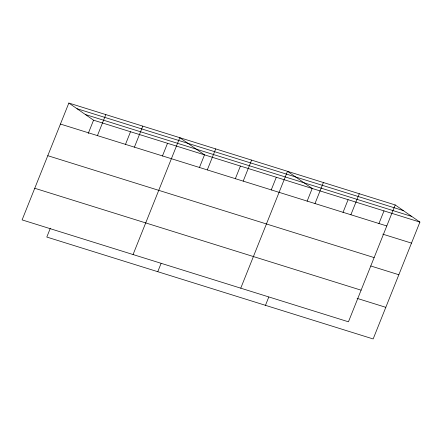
<?xml version="1.0" encoding="UTF-8"?>
<svg xmlns="http://www.w3.org/2000/svg" width="442" height="442" viewBox="0 0 442 442"><rect width="100%" height="100%" fill="white"/><g stroke="black" fill="none" stroke-linecap="round" stroke-linejoin="round"><path stroke-width="0.66" d="M68.841 103.047L22.1 219.901L348.451 321.804L395.192 204.944L68.841 103.047L93.549 120.196L419.9 222.099L373.159 338.953L46.808 237.056L50.349 228.199M88.201 133.567L93.549 120.196M97.422 135.611L105.826 114.594M125.44 144.479L130.534 131.744M134.407 147.158L142.81 126.141M162.429 156.032L167.524 143.291M133.059 254.548L179.8 137.689L204.508 154.844L199.414 167.579M157.766 271.697L161.059 263.476M207.292 169.916L215.696 148.899M235.315 178.789L240.409 166.054M243.188 181.126L251.597 160.109M271.211 189.999L276.305 177.259M240.757 288.178L287.493 171.319L312.207 188.469L307.107 201.209M265.465 305.328L268.753 297.107M314.986 203.547L323.395 182.529M343.009 212.414L348.103 199.679M350.887 214.757L359.291 193.74M378.904 223.624L384.004 210.889M76.996 108.704L403.347 210.607M85.394 114.533L411.745 216.436M60.432 124.058L386.783 225.961M382.778 234.149L411.496 243.117M47.786 155.689L374.136 257.592M370.777 265.979L398.844 274.742M34.752 188.275L361.103 290.179M357.092 298.361L385.811 307.328M395.192 204.944L419.9 222.099"/></g></svg>
